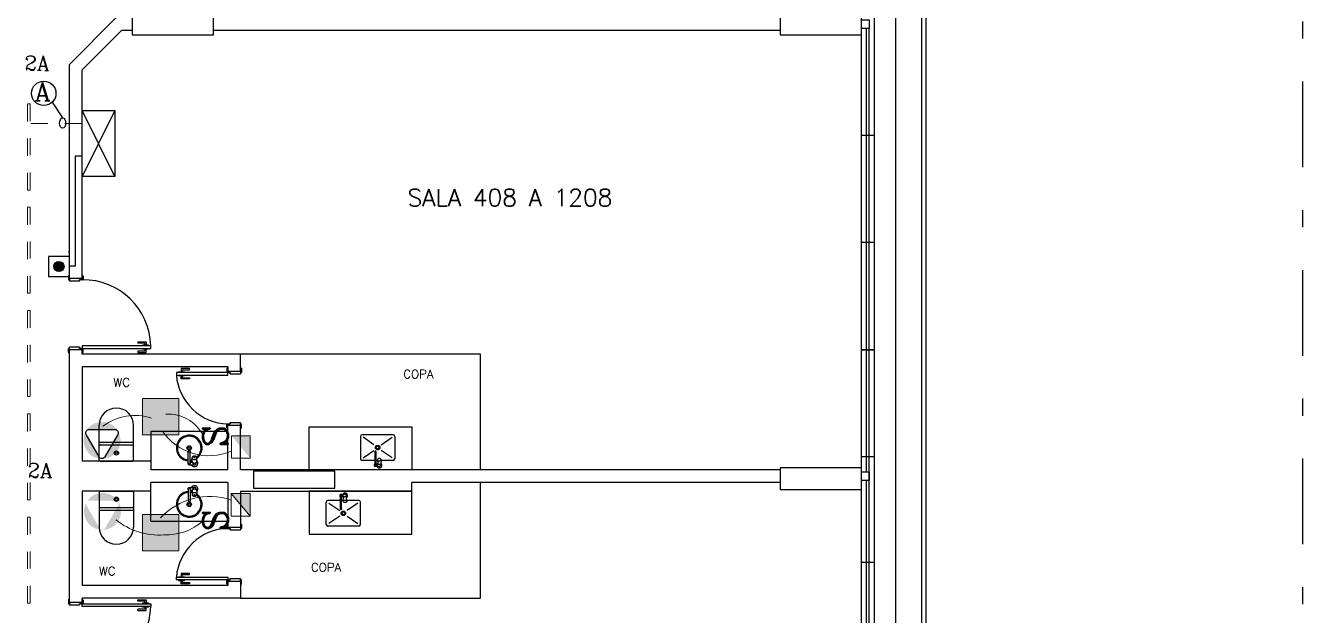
# Model space of a CAD drawing. Extents: x 544 to 914, y -40 to 56.
# Drawn here: x 580.03 to 587.48, y -3.35 to 0.09 of the extents above; entities that cross this region are included whole.
import ezdxf

# ---------------------------------------------------------------- set-up
doc = ezdxf.new("R2010")
doc.units = 0
doc.header["$LTSCALE"] = 0.5
doc.header["$MEASUREMENT"] = 0
for name, pattern in [('CONTINU', [0]), ('DASHDOT', [1, 0.5, -0.25, 0, -0.25]), ('DASHDOT2', [0.5, 0.25, -0.125, 0, -0.125]), ('HIDDEN', [0.375, 0.25, -0.125])]:
    doc.linetypes.add(name, pattern=pattern)
doc.layers.get('0').update_dxf_attribs({"linetype": 'CONTINUOUS'})
for name, color, linetype in [('3', 1, 'CONTINUOUS'), ('A-01', 1, 'CONTINUOUS'), ('A-02', 2, 'CONTINUOUS'), ('A-03', 3, 'CONTINUOUS'), ('A-05', 5, 'CONTINUOUS'), ('COZINHA', 2, 'CONTINUOUS'), ('INTERRUPTOR', 3, 'CONTINUOUS'), ('JANELA', 1, 'CONTINUOUS'), ('PORTA', 2, 'CONTINUOUS'), ('Proj', 1, 'HIDDEN'), ('REDE-ESTRUTURADA', 3, 'CONTINUOUS'), ('SAN', 2, 'CONTINUOUS'), ('SETAS', 1, 'CONTINUOUS'), ('SIMBOLOS', 2, 'CONTINUOUS'), ('TEXTO', 7, 'CONTINUOUS'), ('TEXTO - TOMADAS', 250, 'CONTINUOUS'), ('TOMADAS', 3, 'CONTINUOUS'), ('TUBULACAO', 5, 'CONTINUOUS'), ('Título', 3, 'CONTINUOUS')]:
    doc.layers.add(name, color=color, linetype=linetype)
doc.layers.add('Luminotécnico', color=142, linetype='CONTINUOUS', lineweight=0)
doc.styles.add('ROMANC', font='romanc.shx')
doc.styles.add('T20', font='simplex.shx', dxfattribs={"height": 0.1})

# ---------------------------------------------------------------- blocks, each defined once
blk = doc.blocks.new('A')
at = {"layer": 'TOMADAS'}
blk.add_hatch(color=256, dxfattribs=at).paths.add_polyline_path([(1807.0593, -85.114, 1), (1806.9999, -85.114, 1)])
blk.add_lwpolyline([(1806.9719, -85.1745), (1807.0873, -85.1745), (1807.0873, -85.0534), (1806.9719, -85.0534)], close=True, dxfattribs=at)
blk.add_circle((1807.0296, -85.114), 0.0297, dxfattribs=at)
blk = doc.blocks.new('T')
at = {"layer": 'TOMADAS'}
for p, q in [((-55.6492, 372.2054), (-55.6492, 372.0316)), ((-55.465, 372.138), (-55.6155, 372.2249)), ((-55.6155, 372.0122), (-55.465, 372.0991))]:
    blk.add_line(p, q, dxfattribs=at)
for centre, start, end in [((-55.6267, 372.2054), 60, 180), ((-55.4762, 372.1185), 300, 60), ((-55.6267, 372.0316), 180, 300)]:
    blk.add_arc(centre, 0.0225, start, end, dxfattribs=at)

msp = doc.modelspace()

# ---------------------------------------------------------------- hatches: boundary and pattern name
at = {"layer": 'Luminotécnico'}
for points in [[(580.7081, -2.0827), (580.7081, -2.2947), (580.9202, -2.2947), (580.9202, -2.0827)], [(581.3376, -2.4317), (581.3376, -2.3002), (581.2275, -2.3002)], [(581.2262, -2.6372), (581.3363, -2.7688), (581.3363, -2.6372)], [(580.7081, -2.7608), (580.7081, -2.9728), (580.9202, -2.9728), (580.9202, -2.7608)]]:
    msp.add_hatch(color=3, dxfattribs=at).paths.add_polyline_path(points)
at = {"layer": 'Luminotécnico', "linetype": 'CONTINU'}
h = msp.add_hatch(color=3, dxfattribs=at)
h.paths.add_polyline_path([(580.3644, -2.3275, 1), (580.581, -2.3275, 1)])
h.paths.add_polyline_path([(580.5474, -2.2639, -0.57735), (580.5643, -2.2932), (580.4887, -2.4241, -0.57735), (580.4549, -2.4241), (580.3793, -2.2932, -0.57735), (580.3962, -2.2639)], flags=16)
h = msp.add_hatch(color=3, dxfattribs=at)
h.paths.add_polyline_path([(580.3668, -2.742, 1), (580.5833, -2.742, 1)])
h.paths.add_polyline_path([(580.5497, -2.6784, -0.57735), (580.5666, -2.7077), (580.4911, -2.8386, -0.57735), (580.4572, -2.8386), (580.3816, -2.7077, -0.57735), (580.3986, -2.6784)], flags=16)

# ---------------------------------------------------------------- linework, layer by layer
at = {"layer": '3', "color": 6}
for points in [[(580.6489, 0.0386), (581.1239, 0.0386), (581.1239, 0.1636), (580.6489, 0.1636), (580.6489, 0.0386)], [(584.4314, 0.0386), (584.9064, 0.0386), (584.9064, 0.1636), (584.4314, 0.1636), (584.4314, 0.0386)], [(581.3564, -2.6064), (581.8314, -2.6064), (581.8314, -2.5064), (581.3564, -2.5064), (581.3564, -2.6064)], [(584.4314, -2.6133), (584.9064, -2.6133), (584.9064, -2.4883), (584.4314, -2.4883), (584.4314, -2.6133)]]:
    msp.add_lwpolyline(points, dxfattribs=at)
at = {"layer": 'A-01', "color": 9}
for p, q in [((585.1064, -6.1739), (585.1064, 14.9011)), ((582.6814, -1.8239), (581.2814, -1.8239)), ((582.6814, -2.4989), (582.6814, -1.8239)), ((582.6814, -3.2489), (582.6814, -2.5739)), ((581.2814, -3.2489), (582.6814, -3.2489))]:
    msp.add_line(p, q, dxfattribs=at)
at = {"layer": 'A-02', "color": 9}
for p, q in [((585.2564, 7.8011), (585.2564, -6.7739)), ((585.2814, 7.8261), (585.2814, -6.7989))]:
    msp.add_line(p, q, dxfattribs=at)
at = {"layer": 'A-03', "color": 9}
for p, q in [((584.9814, -0.5489), (584.9064, -0.5489)), ((584.9814, -1.1739), (584.9064, -1.1739)), ((584.9064, -1.7989), (584.9814, -1.7989)), ((584.9814, -1.7989), (584.9064, -1.7989)), ((584.9814, -2.4239), (584.9064, -2.4239)), ((584.9064, -3.0375), (584.9814, -3.0375))]:
    msp.add_line(p, q, dxfattribs=at)
at = {"layer": 'A-05', "color": 4}
for p, q in [((580.2814, -0.1346), (580.5546, 0.1386)), ((580.3564, -0.1656), (580.5857, 0.0636)), ((580.6489, 0.0636), (580.5857, 0.0636)), ((584.4314, 0.0636), (581.1239, 0.0636)), ((580.2814, -1.3839), (580.2814, -0.1346)), ((580.3564, -1.3839), (580.3564, -0.1656)), ((580.3564, -1.3839), (580.2814, -1.3839)), ((580.3564, -1.7989), (580.2814, -1.7989)), ((580.2814, -3.2739), (580.2814, -1.7989)), ((580.3564, -1.8239), (580.3564, -1.7989)), ((581.2814, -1.8239), (580.3564, -1.8239)), ((581.2814, -1.9239), (581.2814, -1.8239)), ((581.2064, -1.8989), (580.3564, -1.8989)), ((580.3564, -1.8989), (580.3564, -2.4489)), ((581.2064, -1.8989), (581.2064, -1.9239)), ((581.2064, -1.9239), (581.2064, -1.8989)), ((581.2064, -1.9239), (581.2814, -1.9239)), ((581.2064, -2.2389), (581.2814, -2.2389)), ((581.2064, -2.4989), (581.2064, -2.2389)), ((581.2814, -2.4989), (581.2814, -2.2389)), ((580.7564, -2.4489), (580.3564, -2.4489)), ((580.7564, -2.4489), (580.7564, -2.4989)), ((581.2064, -2.4989), (580.7564, -2.4989)), ((584.4314, -2.4989), (581.2814, -2.4989)), ((580.7564, -2.6239), (580.7564, -2.5739)), ((581.2064, -2.5739), (580.7564, -2.5739)), ((581.2064, -2.5739), (581.2064, -2.8339)), ((582.2814, -2.6239), (582.2814, -2.5739)), ((584.4314, -2.5739), (582.2814, -2.5739)), ((580.7564, -2.6239), (580.3564, -2.6239)), ((580.3564, -2.6239), (580.3564, -3.1739)), ((581.2814, -2.6239), (582.2814, -2.6239)), ((581.2814, -2.6239), (581.2814, -2.8339)), ((581.2064, -2.8339), (581.2814, -2.8339)), ((581.2064, -3.1739), (580.3564, -3.1739)), ((581.2064, -3.1489), (581.2814, -3.1489)), ((581.2064, -3.1739), (581.2064, -3.1489)), ((581.2064, -3.1489), (581.2064, -3.1739)), ((581.2814, -3.1489), (581.2814, -3.2489)), ((580.3564, -3.2739), (580.2814, -3.2739)), ((581.2814, -3.2489), (580.3564, -3.2489)), ((580.3564, -3.2739), (580.3564, -3.2489))]:
    msp.add_line(p, q, dxfattribs=at)
at = {"layer": 'COZINHA', "color": 9}
for p, q in [((581.6814, -2.4989), (581.6814, -2.2489)), ((581.6814, -2.2489), (582.2814, -2.2489)), ((581.9814, -2.3048), (581.9814, -2.3948)), ((582.1714, -2.2948), (581.9914, -2.2948)), ((582.0601, -2.3533), (581.9964, -2.3098)), ((582.1028, -2.3533), (582.1664, -2.3098)), ((582.1814, -2.3048), (582.1814, -2.3948)), ((582.2814, -2.2489), (582.2814, -2.4989)), ((581.9814, -2.3948), (581.9814, -2.4348)), ((582.0657, -2.4448), (581.9914, -2.4448)), ((581.9964, -2.4298), (582.0601, -2.3863)), ((582.0653, -2.3946), (582.0653, -2.4001)), ((582.0653, -2.4001), (582.0653, -2.473)), ((582.0811, -2.4448), (582.07, -2.4448)), ((582.0704, -2.3946), (582.0704, -2.4001)), ((582.0704, -2.4001), (582.0704, -2.473)), ((582.0806, -2.4401), (582.0828, -2.4637)), ((582.1019, -2.4401), (582.0998, -2.4637)), ((582.1714, -2.4448), (582.1015, -2.4448)), ((582.1664, -2.4298), (582.1028, -2.3863)), ((582.1814, -2.3948), (582.1814, -2.4348)), ((582.2814, -2.4989), (581.6814, -2.4989)), ((582.0846, -2.4775), (582.0737, -2.4775)), ((582.0801, -2.469), (582.0741, -2.469)), ((582.0912, -2.481), (582.0912, -2.481)), ((582.0984, -2.4693), (582.0984, -2.4656)), ((581.6814, -2.6239), (581.6814, -2.8739)), ((582.2814, -2.6239), (581.6814, -2.6239)), ((581.8657, -2.678), (581.7914, -2.678)), ((581.8653, -2.7227), (581.8653, -2.6498)), ((581.8811, -2.678), (581.87, -2.678)), ((581.8704, -2.7227), (581.8704, -2.6498)), ((581.8846, -2.6453), (581.8737, -2.6453)), ((581.8801, -2.6538), (581.8741, -2.6538)), ((581.8806, -2.6827), (581.8828, -2.6591)), ((581.8912, -2.6418), (581.8912, -2.6418)), ((581.8984, -2.6535), (581.8984, -2.6572)), ((581.9019, -2.6827), (581.8998, -2.6591)), ((581.9714, -2.678), (581.9015, -2.678)), ((582.2814, -2.8739), (582.2814, -2.6239)), ((581.7814, -2.728), (581.7814, -2.688)), ((581.7814, -2.818), (581.7814, -2.728)), ((581.7964, -2.693), (581.8601, -2.7365)), ((581.8653, -2.7282), (581.8653, -2.7227)), ((581.8704, -2.7282), (581.8704, -2.7227)), ((581.9664, -2.693), (581.9028, -2.7365)), ((581.9814, -2.728), (581.9814, -2.688)), ((581.9814, -2.818), (581.9814, -2.728)), ((581.9714, -2.828), (581.7914, -2.828)), ((581.8601, -2.7695), (581.7964, -2.813)), ((581.9028, -2.7695), (581.9664, -2.813)), ((581.6814, -2.8739), (582.2814, -2.8739))]:
    msp.add_line(p, q, dxfattribs=at)
for points in [[(582.1019, -2.4401), (582.1011, -2.4375), (582.0988, -2.435), (582.0955, -2.4334), (582.0913, -2.4328), (582.087, -2.4334), (582.0837, -2.435), (582.0814, -2.4375), (582.0806, -2.4401), (582.0814, -2.4427), (582.0837, -2.4452), (582.087, -2.4468), (582.0913, -2.4473), (582.0955, -2.4468), (582.0988, -2.4452), (582.1011, -2.4427)], [(581.9019, -2.6827), (581.9011, -2.6853), (581.8988, -2.6878), (581.8955, -2.6894), (581.8913, -2.69), (581.887, -2.6894), (581.8837, -2.6878), (581.8814, -2.6853), (581.8806, -2.6827), (581.8814, -2.6801), (581.8837, -2.6776), (581.887, -2.676), (581.8913, -2.6755), (581.8955, -2.676), (581.8988, -2.6776), (581.9011, -2.6801)]]:
    msp.add_lwpolyline(points, close=True, dxfattribs=at)
for points in [[(582.0828, -2.4637), (582.0833, -2.465), (582.0852, -2.4665), (582.0878, -2.4673), (582.0913, -2.4676), (582.0947, -2.4673), (582.0973, -2.4665), (582.0993, -2.465), (582.0998, -2.4637)], [(581.8828, -2.6591), (581.8833, -2.6578), (581.8852, -2.6564), (581.8878, -2.6555), (581.8913, -2.6552), (581.8947, -2.6555), (581.8973, -2.6564), (581.8993, -2.6578), (581.8998, -2.6591)]]:
    msp.add_lwpolyline(points, dxfattribs=at)
for centre, radius in [((582.0814, -2.3698), 0.0133), ((582.0814, -2.3698), 0.00813), ((581.8814, -2.753), 0.0133), ((581.8814, -2.753), 0.00813)]:
    msp.add_circle(centre, radius, dxfattribs=at)
for centre, radius, start, end in [((581.9914, -2.3048), 0.01, 90, 180), ((582.1714, -2.3048), 0.01, 0, 90), ((581.9914, -2.4348), 0.01, 180, 270), ((582.0679, -2.3946), 0.00376, 312.65589, 227.34411), ((582.0679, -2.3946), 0.00255, 359.99352, 180.00648), ((582.1714, -2.4348), 0.01, 270, 0), ((582.0679, -2.473), 0.0074, 110.16101, 69.83899), ((582.0679, -2.473), 0.00255, 180.00373, 359.99627), ((582.0912, -2.473), 0.0148, 126.00126, 164.46267), ((582.0912, -2.473), 0.0148, 197.74323, 53.82953), ((582.0801, -2.4647), 0.00425, 270, 347.17152), ((582.0912, -2.473), 0.00804, 214.26245, 27.26327), ((581.7914, -2.688), 0.01, 90, 180), ((581.8679, -2.6498), 0.0074, 290.16101, 249.83899), ((581.8679, -2.6498), 0.00255, 0.00373, 179.99627), ((581.8912, -2.6498), 0.0148, 195.53733, 233.99874), ((581.8912, -2.6498), 0.0148, 306.17047, 162.25677), ((581.8801, -2.6581), 0.00425, 12.82848, 90), ((581.8912, -2.6498), 0.00804, 332.73673, 145.73755), ((581.9714, -2.688), 0.01, 0, 90), ((581.8679, -2.7282), 0.00376, 132.65589, 47.34411), ((581.8679, -2.7282), 0.00255, 179.99352, 0.00648), ((581.7914, -2.818), 0.01, 180, 270), ((581.9714, -2.818), 0.01, 270, 0)]:
    msp.add_arc(centre, radius, start, end, dxfattribs=at)
at = {"layer": 'JANELA', "color": 9}
for p, q in [((584.9814, 14.9011), (584.9814, -6.1739)), ((584.9064, -6.1739), (584.9064, 0.0761)), ((584.9364, -2.5114), (584.9364, 0.0761)), ((584.9514, -6.1739), (584.9514, 0.0761)), ((584.9364, -6.1739), (584.9364, -2.5614))]:
    msp.add_line(p, q, dxfattribs=at)
for points in [[(584.9064, 0.1261), (584.9514, 0.1261), (584.9514, 0.0761), (584.9064, 0.0761)], [(584.9064, -2.5114), (584.9514, -2.5114), (584.9514, -2.5614), (584.9064, -2.5614)]]:
    msp.add_lwpolyline(points, close=True, dxfattribs=at)
at = {"layer": 'Luminotécnico', "color": 3}
msp.add_line((581.2262, -2.6372), (581.3363, -2.7688), dxfattribs=at)
at = {"layer": 'Luminotécnico', "color": 9, "linetype": 'HIDDEN', "ltscale": 0.05}
for points in [[(580.0378, -0.867), (580.0378, -0.3647), (580.0529, -0.3647), (580.0529, -0.867)], [(580.0378, -1.4697), (580.0378, -0.9674), (580.0529, -0.9674), (580.0529, -1.4697)], [(580.0378, -2.0724), (580.0378, -1.5702), (580.0529, -1.5702), (580.0529, -2.0724)], [(580.0378, -2.6752), (580.0378, -2.1729), (580.0529, -2.1729), (580.0529, -2.6752)], [(580.0378, -3.2779), (580.0378, -2.7756), (580.0529, -2.7756), (580.0529, -3.2779)]]:
    msp.add_lwpolyline(points, close=True, dxfattribs=at)
at = {"layer": 'Luminotécnico', "color": 3}
for points in [[(580.9202, -2.2947), (580.9202, -2.0827), (580.7081, -2.0827), (580.7081, -2.2947)], [(581.2275, -2.4317), (581.2275, -2.3002), (581.3376, -2.3002), (581.3376, -2.4317)], [(581.2262, -2.7688), (581.2262, -2.6372), (581.3363, -2.6372), (581.3363, -2.7688)], [(580.9202, -2.9728), (580.9202, -2.7608), (580.7081, -2.7608), (580.7081, -2.9728)]]:
    msp.add_lwpolyline(points, close=True, dxfattribs=at)
at = {"layer": 'Luminotécnico', "color": 5, "linetype": 'CONTINU'}
for centre, radius, start, end in [((580.665, -2.4935), 0.311, 72.09605, 126.99008), ((580.8594, -2.4023), 0.2277, 27.58642, 93.68644), ((581.0964, -2.0901), 0.3271, 214.00531, 293.63946), ((581.1017, -3.0526), 0.397, 71.72415, 136.41066), ((580.8023, -2.4912), 0.3887, 230.38962, 274.56505), ((580.849, -2.562), 0.317, 267.14477, 311.89146)]:
    msp.add_arc(centre, radius, start, end, dxfattribs=at)
at = {"layer": 'PORTA', "color": 9}
for p, q in [((580.2814, -1.2278), (580.2789, -1.2278)), ((580.2814, -1.2278), (580.2814, -1.2278)), ((580.2764, -1.3689), (580.2764, -1.3889)), ((580.2814, -1.3664), (580.2789, -1.3664)), ((580.2814, -1.3914), (580.2789, -1.3914)), ((580.2814, -1.3664), (580.2814, -1.3664)), ((580.2814, -1.3839), (580.2814, -1.3989)), ((580.3414, -1.3989), (580.2814, -1.3989)), ((580.3564, -1.3914), (580.3414, -1.3914)), ((580.3414, -1.3989), (580.3414, -1.3914)), ((580.3414, -1.3914), (580.3414, -1.3989)), ((580.3589, -1.3664), (580.3564, -1.3664)), ((580.3564, -1.3839), (580.3564, -1.3914)), ((580.3589, -1.3914), (580.3564, -1.3914)), ((580.3614, -1.3689), (580.3614, -1.3889)), ((580.3414, -1.7839), (580.2814, -1.7839)), ((580.2814, -1.7989), (580.2814, -1.7839)), ((580.3414, -1.7914), (580.3414, -1.7839)), ((580.3414, -1.7839), (580.3414, -1.7914)), ((580.6805, -1.7534), (580.6805, -1.7604)), ((580.6805, -1.7534), (580.7295, -1.7534)), ((580.6875, -1.7604), (580.6805, -1.7604)), ((580.6875, -1.7604), (580.6875, -1.7604)), ((580.7225, -1.7604), (580.6875, -1.7604)), ((580.7085, -1.7729), (580.7085, -1.7764)), ((580.7435, -1.7729), (580.7085, -1.7729)), ((580.7225, -1.7729), (580.7225, -1.7604)), ((580.7295, -1.7534), (580.7295, -1.7729)), ((580.7435, -1.7729), (580.7435, -1.7764)), ((580.2764, -1.8139), (580.2764, -1.7939)), ((580.2814, -1.7914), (580.2789, -1.7914)), ((580.2814, -1.8164), (580.2789, -1.8164)), ((580.2814, -1.8164), (580.2814, -1.8164)), ((580.3564, -1.7914), (580.3414, -1.7914)), ((580.3564, -1.7989), (580.3564, -1.7914)), ((580.3589, -1.8164), (580.3564, -1.8164)), ((580.3614, -1.8139), (580.3614, -1.7939)), ((580.6875, -1.8074), (580.6805, -1.8074)), ((580.6805, -1.8074), (580.6805, -1.8144)), ((580.6805, -1.8144), (580.7295, -1.8144)), ((580.7225, -1.8074), (580.6875, -1.8074)), ((580.6875, -1.8074), (580.6875, -1.8074)), ((580.7085, -1.7949), (580.7085, -1.7914)), ((580.7435, -1.7949), (580.7085, -1.7949)), ((580.7225, -1.7949), (580.7225, -1.8074)), ((580.7295, -1.8144), (580.7295, -1.7949)), ((580.7435, -1.7949), (580.7435, -1.7914)), ((580.9194, -1.9279), (580.9544, -1.9279)), ((580.9194, -1.9279), (580.9194, -1.9314)), ((580.9824, -1.9084), (580.9334, -1.9084)), ((580.9334, -1.9084), (580.9334, -1.9279)), ((580.9404, -1.9279), (580.9404, -1.9154)), ((580.9404, -1.9154), (580.9754, -1.9154)), ((580.9544, -1.9279), (580.9544, -1.9314)), ((580.9754, -1.9154), (580.9754, -1.9154)), ((580.9754, -1.9154), (580.9824, -1.9154)), ((580.9824, -1.9154), (580.9824, -1.9084)), ((581.2014, -1.9089), (581.2014, -1.9289)), ((581.2039, -1.9064), (581.2064, -1.9064)), ((581.2064, -1.9239), (581.2064, -1.9314)), ((581.2064, -1.9314), (581.2214, -1.9314)), ((581.2214, -1.9314), (581.2214, -1.9389)), ((581.2214, -1.9389), (581.2214, -1.9314)), ((581.2814, -1.9064), (581.2839, -1.9064)), ((581.2814, -1.9064), (581.2814, -1.9064)), ((581.2814, -1.9239), (581.2814, -1.9389)), ((581.2814, -1.9314), (581.2839, -1.9314)), ((581.2864, -1.9089), (581.2864, -1.9289)), ((580.9194, -1.9499), (580.9194, -1.9464)), ((580.9194, -1.9499), (580.9544, -1.9499)), ((580.9334, -1.9694), (580.9334, -1.9499)), ((580.9824, -1.9694), (580.9334, -1.9694)), ((580.9404, -1.9499), (580.9404, -1.9624)), ((580.9404, -1.9624), (580.9754, -1.9624)), ((580.9544, -1.9499), (580.9544, -1.9464)), ((580.9754, -1.9624), (580.9824, -1.9624)), ((580.9754, -1.9624), (580.9754, -1.9624)), ((580.9824, -1.9624), (580.9824, -1.9694)), ((581.2214, -1.9389), (581.2814, -1.9389)), ((581.2014, -2.2539), (581.2014, -2.2339)), ((581.2039, -2.2314), (581.2064, -2.2314)), ((581.2064, -2.2314), (581.2214, -2.2314)), ((581.2064, -2.2389), (581.2064, -2.2314)), ((581.2214, -2.2239), (581.2814, -2.2239)), ((581.2214, -2.2239), (581.2214, -2.2314)), ((581.2214, -2.2314), (581.2214, -2.2239)), ((581.2814, -2.2389), (581.2814, -2.2239)), ((581.2814, -2.2314), (581.2839, -2.2314)), ((581.2864, -2.2539), (581.2864, -2.2339)), ((581.2039, -2.2564), (581.2064, -2.2564)), ((581.2814, -2.2564), (581.2814, -2.2564)), ((581.2814, -2.2564), (581.2839, -2.2564)), ((581.2014, -2.8189), (581.2014, -2.8389)), ((581.2039, -2.8164), (581.2064, -2.8164)), ((581.2814, -2.8164), (581.2814, -2.8164)), ((581.2814, -2.8164), (581.2839, -2.8164)), ((581.2864, -2.8189), (581.2864, -2.8389)), ((581.2039, -2.8414), (581.2064, -2.8414)), ((581.2064, -2.8339), (581.2064, -2.8414)), ((581.2064, -2.8414), (581.2214, -2.8414)), ((581.2214, -2.8489), (581.2214, -2.8414)), ((581.2214, -2.8414), (581.2214, -2.8489)), ((581.2214, -2.8489), (581.2814, -2.8489)), ((581.2814, -2.8339), (581.2814, -2.8489)), ((581.2814, -2.8414), (581.2839, -2.8414)), ((580.9194, -3.1229), (580.9194, -3.1264)), ((580.9194, -3.1229), (580.9544, -3.1229)), ((580.9334, -3.1034), (580.9334, -3.1229)), ((580.9824, -3.1034), (580.9334, -3.1034)), ((580.9404, -3.1104), (580.9754, -3.1104)), ((580.9404, -3.1229), (580.9404, -3.1104)), ((580.9544, -3.1229), (580.9544, -3.1264)), ((580.9754, -3.1104), (580.9824, -3.1104)), ((580.9754, -3.1104), (580.9754, -3.1104)), ((580.9824, -3.1104), (580.9824, -3.1034)), ((580.9194, -3.1449), (580.9194, -3.1414)), ((580.9194, -3.1449), (580.9544, -3.1449)), ((580.9334, -3.1644), (580.9334, -3.1449)), ((580.9824, -3.1644), (580.9334, -3.1644)), ((580.9404, -3.1449), (580.9404, -3.1574)), ((580.9404, -3.1574), (580.9754, -3.1574)), ((580.9544, -3.1449), (580.9544, -3.1414)), ((580.9754, -3.1574), (580.9754, -3.1574)), ((580.9754, -3.1574), (580.9824, -3.1574)), ((580.9824, -3.1574), (580.9824, -3.1644)), ((581.2014, -3.1639), (581.2014, -3.1439)), ((581.2039, -3.1664), (581.2064, -3.1664)), ((581.2064, -3.1489), (581.2064, -3.1414)), ((581.2064, -3.1414), (581.2214, -3.1414)), ((581.2214, -3.1339), (581.2814, -3.1339)), ((581.2214, -3.1414), (581.2214, -3.1339)), ((581.2214, -3.1339), (581.2214, -3.1414)), ((581.2814, -3.1489), (581.2814, -3.1339)), ((581.2814, -3.1414), (581.2839, -3.1414)), ((581.2814, -3.1664), (581.2839, -3.1664)), ((581.2814, -3.1664), (581.2814, -3.1664)), ((581.2864, -3.1639), (581.2864, -3.1439)), ((580.2764, -3.2589), (580.2764, -3.2789)), ((580.2814, -3.2564), (580.2789, -3.2564)), ((580.2814, -3.2564), (580.2814, -3.2564)), ((580.2814, -3.2739), (580.2814, -3.2889)), ((580.3589, -3.2564), (580.3564, -3.2564)), ((580.3564, -3.2739), (580.3564, -3.2814)), ((580.3614, -3.2589), (580.3614, -3.2789)), ((580.6805, -3.2654), (580.6805, -3.2584)), ((580.6805, -3.2584), (580.7295, -3.2584)), ((580.6875, -3.2654), (580.6805, -3.2654)), ((580.7225, -3.2654), (580.6875, -3.2654)), ((580.6875, -3.2654), (580.6875, -3.2654)), ((580.7435, -3.2779), (580.7085, -3.2779)), ((580.7085, -3.2779), (580.7085, -3.2814)), ((580.7225, -3.2779), (580.7225, -3.2654)), ((580.7295, -3.2584), (580.7295, -3.2779)), ((580.7435, -3.2779), (580.7435, -3.2814)), ((580.2814, -3.2814), (580.2789, -3.2814)), ((580.3414, -3.2889), (580.2814, -3.2889)), ((580.3414, -3.2814), (580.3414, -3.2889)), ((580.3414, -3.2889), (580.3414, -3.2814)), ((580.3564, -3.2814), (580.3414, -3.2814)), ((580.6805, -3.3194), (580.6805, -3.3124)), ((580.6875, -3.3124), (580.6805, -3.3124)), ((580.6805, -3.3194), (580.7295, -3.3194)), ((580.6875, -3.3124), (580.6875, -3.3124)), ((580.7225, -3.3124), (580.6875, -3.3124)), ((580.7085, -3.2999), (580.7085, -3.2964)), ((580.7435, -3.2999), (580.7085, -3.2999)), ((580.7225, -3.2999), (580.7225, -3.3124)), ((580.7295, -3.3194), (580.7295, -3.2999)), ((580.7435, -3.2999), (580.7435, -3.2964))]:
    msp.add_line(p, q, dxfattribs=at)
for points in [[(580.3564, -1.7914), (580.7564, -1.7914), (580.7564, -1.7764), (580.3564, -1.7764)], [(581.2064, -1.9314), (580.9064, -1.9314), (580.9064, -1.9464), (581.2064, -1.9464)], [(581.2064, -3.1414), (580.9064, -3.1414), (580.9064, -3.1264), (581.2064, -3.1264)], [(580.3564, -3.2814), (580.7564, -3.2814), (580.7564, -3.2964), (580.3564, -3.2964)]]:
    msp.add_lwpolyline(points, close=True, dxfattribs=at)
for centre, radius, start, end in [((580.2789, -1.2253), 0.0025, 180, 270), ((580.2789, -1.3689), 0.0025, 90, 180), ((580.2789, -1.3889), 0.0025, 180, 270), ((580.3639, -1.7839), 0.3926, 1.09469, 91.09469), ((580.3589, -1.3689), 0.0025, 0, 90), ((580.3589, -1.3889), 0.0025, 270, 0), ((580.2789, -1.7939), 0.0025, 90, 180), ((580.2789, -1.8139), 0.0025, 180, 270), ((580.3589, -1.7939), 0.0025, 0, 90), ((580.3589, -1.8139), 0.0025, 270, 0), ((581.2039, -1.9089), 0.0025, 90, 180), ((581.2039, -1.9289), 0.0025, 180, 270), ((581.2839, -1.9089), 0.0025, 0, 90), ((581.2839, -1.9289), 0.0025, 270, 0), ((581.214, -1.923), 0.3085, 184.34604, 268.59156), ((581.2039, -2.2339), 0.0025, 90, 180), ((581.2839, -2.2339), 0.0025, 0, 90), ((581.2039, -2.2539), 0.0025, 180, 270), ((581.2839, -2.2539), 0.0025, 270, 0), ((581.2039, -2.8189), 0.0025, 90, 180), ((581.2839, -2.8189), 0.0025, 0, 90), ((581.214, -3.1498), 0.3085, 91.40844, 175.65396), ((581.2039, -2.8389), 0.0025, 180, 270), ((581.2839, -2.8389), 0.0025, 270, 0), ((581.2039, -3.1439), 0.0025, 90, 180), ((581.2039, -3.1639), 0.0025, 180, 270), ((581.2839, -3.1439), 0.0025, 0, 90), ((581.2839, -3.1639), 0.0025, 270, 0), ((580.2789, -3.2589), 0.0025, 90, 180), ((580.2789, -3.2789), 0.0025, 180, 270), ((580.3589, -3.2589), 0.0025, 0, 90), ((580.3589, -3.2789), 0.0025, 270, 0), ((580.3639, -3.2889), 0.3926, 268.90531, 358.90531)]:
    msp.add_arc(centre, radius, start, end, dxfattribs=at)
at = {"layer": 'REDE-ESTRUTURADA'}
for p, q in [((580.5461, -0.7878), (580.3559, -0.4035)), ((580.5461, -0.4035), (580.356, -0.7879))]:
    msp.add_line(p, q, dxfattribs=at)
msp.add_lwpolyline([(580.3559, -0.4035), (580.5461, -0.4035), (580.5461, -0.7878), (580.3559, -0.7878)], close=True, dxfattribs=at)
at = {"layer": 'SAN', "color": 9}
for p, q in [((580.4564, -2.4439), (580.4564, -2.2389)), ((580.6564, -2.4439), (580.6564, -2.2389)), ((580.7564, -2.2739), (580.7564, -2.4489)), ((580.7564, -2.2739), (581.2064, -2.2739)), ((580.4564, -2.3376), (580.6564, -2.3376)), ((580.4614, -2.3539), (580.6514, -2.3539)), ((580.4614, -2.4489), (580.6514, -2.4489)), ((580.9759, -2.4612), (580.9759, -2.3945)), ((580.987, -2.4612), (580.987, -2.3945)), ((580.987, -2.4549), (580.9998, -2.4549)), ((580.9981, -2.4503), (580.9981, -2.4294)), ((581.0023, -2.4612), (581.0023, -2.4573)), ((581.0217, -2.4612), (581.0217, -2.4573)), ((581.0259, -2.4503), (581.0259, -2.4294)), ((580.9814, -2.4695), (581.0056, -2.4695)), ((580.9814, -2.6033), (581.0056, -2.6033)), ((580.4564, -2.6289), (580.4564, -2.8339)), ((580.4614, -2.6239), (580.6514, -2.6239)), ((580.6564, -2.6289), (580.6564, -2.8339)), ((580.7564, -2.7989), (580.7564, -2.6239)), ((580.9759, -2.6116), (580.9759, -2.6783)), ((580.987, -2.6116), (580.987, -2.6783)), ((580.987, -2.6179), (580.9998, -2.6179)), ((580.9981, -2.6225), (580.9981, -2.6434)), ((581.0023, -2.6116), (581.0023, -2.6155)), ((581.0217, -2.6116), (581.0217, -2.6155)), ((581.0259, -2.6225), (581.0259, -2.6434)), ((580.4564, -2.7352), (580.6564, -2.7352)), ((580.4614, -2.7189), (580.6514, -2.7189)), ((580.7564, -2.7989), (581.2064, -2.7989))]:
    msp.add_line(p, q, dxfattribs=at)
for centre, radius in [((580.9814, -2.3723), 0.0133), ((580.9814, -2.3723), 0.00778), ((580.5564, -2.4014), 0.0125), ((580.5564, -2.4014), 0.0075), ((580.5564, -2.6714), 0.0125), ((580.5564, -2.6714), 0.0075), ((580.9814, -2.7005), 0.0133), ((580.9814, -2.7005), 0.00778)]:
    msp.add_circle(centre, radius, dxfattribs=at)
for centre, radius, start, end in [((580.5564, -2.2389), 0.1, 0, 180), ((580.9814, -2.3723), 0.075, 306.3412, 265.75198), ((580.9814, -2.3723), 0.0694, 309.00735, 265.41143), ((580.4614, -2.3589), 0.005, 90, 180), ((580.6514, -2.3589), 0.005, 0, 90), ((580.4614, -2.4439), 0.005, 180, 270), ((580.6514, -2.4439), 0.005, 270, 0), ((580.9814, -2.4612), 0.00833, 131.81031, 48.18969), ((580.9814, -2.3945), 0.00694, 323.1301, 216.8699), ((580.9814, -2.3945), 0.00556, 359.99988, 179.99988), ((580.9814, -2.3723), 0.0694, 274.58857, 283.88654), ((580.9814, -2.3723), 0.075, 274.24802, 282.83959), ((581.012, -2.4612), 0.0194, 135.58469, 161.12889), ((581.012, -2.4612), 0.0194, 205.37693, 44.41531), ((581.0052, -2.4294), 0.00706, 149.63881, 180), ((581.0052, -2.4294), 0.00706, 180, 210.36119), ((581.0052, -2.4503), 0.00706, 180, 210.36119), ((581.0084, -2.4313), 0.0109, 125.26439, 149.63881), ((581.0084, -2.4275), 0.0109, 210.36119, 234.73561), ((581.0084, -2.4484), 0.0109, 210.36119, 234.73561), ((581.0106, -2.4344), 0.0146, 106.32495, 125.26439), ((581.0106, -2.4245), 0.0146, 234.73561, 253.67505), ((581.0106, -2.4453), 0.0146, 234.73561, 253.67505), ((581.012, -2.4392), 0.0196, 90, 106.32495), ((581.012, -2.4197), 0.0196, 253.67505, 270), ((581.012, -2.4406), 0.0196, 253.67505, 270), ((581.01, -2.4253), 0.00212, 149.63881, 180), ((581.01, -2.4253), 0.00212, 180, 210.36119), ((581.0109, -2.4258), 0.00326, 125.26439, 149.63881), ((581.0109, -2.4247), 0.00326, 210.36119, 234.73561), ((581.0116, -2.4267), 0.00437, 106.32495, 125.26439), ((581.0116, -2.4238), 0.00437, 234.73561, 253.67505), ((581.012, -2.4282), 0.00587, 90, 106.32495), ((581.012, -2.4223), 0.00587, 253.67505, 270), ((581.012, -2.4392), 0.0196, 73.67505, 90), ((581.012, -2.4282), 0.00587, 73.67505, 90), ((581.012, -2.4223), 0.00587, 270, 286.32495), ((581.012, -2.4197), 0.0196, 270, 286.32495), ((581.012, -2.4406), 0.0196, 270, 286.32495), ((581.0124, -2.4267), 0.00437, 54.73561, 73.67505), ((581.0124, -2.4238), 0.00437, 286.32495, 305.26439), ((581.0131, -2.4258), 0.00326, 30.36119, 54.73561), ((581.0131, -2.4247), 0.00326, 305.26439, 329.63881), ((581.0141, -2.4253), 0.00212, 0, 30.36119), ((581.0141, -2.4253), 0.00212, 329.63881, 360), ((581.0134, -2.4344), 0.0146, 54.73561, 73.67505), ((581.0134, -2.4245), 0.0146, 286.32495, 305.26439), ((581.0134, -2.4453), 0.0146, 286.32495, 305.26439), ((581.0156, -2.4313), 0.0109, 30.36119, 54.73561), ((581.0156, -2.4275), 0.0109, 305.26439, 329.63881), ((581.0156, -2.4484), 0.0109, 305.26439, 329.63881), ((581.0188, -2.4294), 0.00706, 360, 30.36119), ((581.0188, -2.4294), 0.00706, 329.63881, 360), ((581.0188, -2.4503), 0.00706, 329.63881, 0), ((580.9814, -2.4612), 0.00556, 179.99979, 359.99979), ((581.012, -2.4612), 0.00972, 180, 238.99728), ((581.0056, -2.4751), 0.00556, 65.38002, 90), ((581.012, -2.4612), 0.00972, 245.38002, 0), ((580.9814, -2.6116), 0.00833, 311.81031, 228.18969), ((580.9814, -2.6116), 0.00556, 0.00021, 180.00021), ((581.012, -2.6116), 0.0194, 315.58469, 154.62307), ((581.012, -2.6116), 0.00972, 121.00272, 180), ((581.0056, -2.5977), 0.00556, 270, 294.61998), ((581.012, -2.6116), 0.00972, 0, 114.61998), ((580.4614, -2.6289), 0.005, 90, 180), ((580.6514, -2.6289), 0.005, 0, 90), ((580.9814, -2.7005), 0.075, 94.24802, 53.6588), ((580.9814, -2.7005), 0.0694, 94.58857, 50.99265), ((580.9814, -2.6783), 0.00694, 143.1301, 36.8699), ((580.9814, -2.6783), 0.00556, 180.00012, 0.00012), ((580.9814, -2.7005), 0.075, 77.16041, 85.75198), ((580.9814, -2.7005), 0.0694, 76.11346, 85.41143), ((581.012, -2.6116), 0.0194, 198.87111, 224.41531), ((581.0052, -2.6225), 0.00706, 149.63881, 180), ((581.0052, -2.6434), 0.00706, 149.63881, 180), ((581.0052, -2.6434), 0.00706, 180, 210.36119), ((581.0084, -2.6244), 0.0109, 125.26439, 149.63881), ((581.0084, -2.6453), 0.0109, 125.26439, 149.63881), ((581.0084, -2.6415), 0.0109, 210.36119, 234.73561), ((581.0106, -2.6275), 0.0146, 106.32495, 125.26439), ((581.0106, -2.6483), 0.0146, 106.32495, 125.26439), ((581.0106, -2.6384), 0.0146, 234.73561, 253.67505), ((581.012, -2.6323), 0.0196, 90, 106.32495), ((581.012, -2.6531), 0.0196, 90, 106.32495), ((581.012, -2.6336), 0.0196, 253.67505, 270), ((581.01, -2.6476), 0.00212, 149.63881, 180), ((581.01, -2.6476), 0.00212, 180, 210.36119), ((581.0109, -2.6481), 0.00326, 125.26439, 149.63881), ((581.0109, -2.647), 0.00326, 210.36119, 234.73561), ((581.0116, -2.649), 0.00437, 106.32495, 125.26439), ((581.0116, -2.6461), 0.00437, 234.73561, 253.67505), ((581.012, -2.6505), 0.00587, 90, 106.32495), ((581.012, -2.6446), 0.00587, 253.67505, 270), ((581.012, -2.6323), 0.0196, 73.67505, 90), ((581.012, -2.6531), 0.0196, 73.67505, 90), ((581.012, -2.6505), 0.00587, 73.67505, 90), ((581.012, -2.6446), 0.00587, 270, 286.32495), ((581.012, -2.6336), 0.0196, 270, 286.32495), ((581.0124, -2.649), 0.00437, 54.73561, 73.67505), ((581.0124, -2.6461), 0.00437, 286.32495, 305.26439), ((581.0131, -2.6481), 0.00326, 30.36119, 54.73561), ((581.0131, -2.647), 0.00326, 305.26439, 329.63881), ((581.0141, -2.6476), 0.00212, 0, 30.36119), ((581.0141, -2.6476), 0.00212, 329.63881, 0), ((581.0134, -2.6275), 0.0146, 54.73561, 73.67505), ((581.0134, -2.6483), 0.0146, 54.73561, 73.67505), ((581.0134, -2.6384), 0.0146, 286.32495, 305.26439), ((581.0156, -2.6244), 0.0109, 30.36119, 54.73561), ((581.0156, -2.6453), 0.0109, 30.36119, 54.73561), ((581.0156, -2.6415), 0.0109, 305.26439, 329.63881), ((581.0188, -2.6225), 0.00706, 360, 30.36119), ((581.0188, -2.6434), 0.00706, 0, 30.36119), ((581.0188, -2.6434), 0.00706, 329.63881, 0), ((580.4614, -2.7139), 0.005, 180, 270), ((580.6514, -2.7139), 0.005, 270, 0), ((580.5564, -2.8339), 0.1, 180, 0)]:
    msp.add_arc(centre, radius, start, end, dxfattribs=at)
at = {"layer": 'SETAS', "color": 1}
msp.add_line((580.182, -0.3542), (580.2421, -0.4465), dxfattribs=at)
msp.add_circle((580.1322, -0.3031), 0.0713, dxfattribs=at)
msp.add_ellipse((580.2421, -0.4765), major_axis=(0, -0.03), ratio=0.577123, dxfattribs=at)
at = {"layer": 'SIMBOLOS', "color": 9, "linetype": 'DASHDOT', "ltscale": 2}
msp.add_line((587.4814, 21.7661), (587.4814, -11.5989), dxfattribs=at)
at = {"layer": 'TOMADAS', "color": 5}
for p, q in [((580.356, -0.6704), (580.3152, -0.6704)), ((580.3152, -0.6704), (580.3157, -1.3122)), ((580.3157, -1.3122), (580.2814, -1.3122))]:
    msp.add_line(p, q, dxfattribs=at)
at = {"layer": 'TUBULACAO', "linetype": 'DASHDOT2', "lineweight": 0, "ltscale": 0.03}
msp.add_line((580.3559, -0.4794), (579.6139, -0.4794), dxfattribs=at)

# ---------------------------------------------------------------- block references
at = {"color": 3, "xscale": -0.8698205227783546, "yscale": 0.8698205227783546, "zscale": 0.8698205227783502, "rotation": 90}
msp.add_blockref('T', (904.1483, -50.6688), dxfattribs=at)
at = {"layer": 'Proj', "color": 5, "rotation": 90}
msp.add_blockref('A', (495.1069, -1808.3427), dxfattribs=at)

# ---------------------------------------------------------------- texts
at = {"layer": 'INTERRUPTOR', "style": 'ROMANC'}
for p in [(581.2063, -2.3657), (581.206, -2.8569)]:
    msp.add_text('S', height=0.1461, rotation=90, dxfattribs=at).set_placement(p)
at = {"layer": 'TEXTO', "color": 250, "style": 'ROMANC'}
for p in [(580.0196, -0.1688), (580.0374, -2.5448)]:
    msp.add_text('2A', height=0.08429, rotation=359.97353, dxfattribs=at).set_placement(p)
at = {"layer": 'TEXTO - TOMADAS', "style": 'ROMANC'}
msp.add_text('A', height=0.1071, dxfattribs=at).set_placement((580.0795, -0.3476))
at = {"layer": 'Título', "color": 9, "style": 'T20'}
for s, height, p in [('SALA 408 A 1208', 0.1, (582.2561, -0.9613)), ('COPA', 0.05, (582.2315, -1.9659)), ('WC', 0.05, (580.5387, -2.0143)), ('COPA', 0.05, (581.6926, -3.0931)), ('WC', 0.05, (580.4544, -3.1151))]:
    msp.add_text(s, height=height, dxfattribs=at).set_placement(p)

doc.saveas('drawing.dxf')
